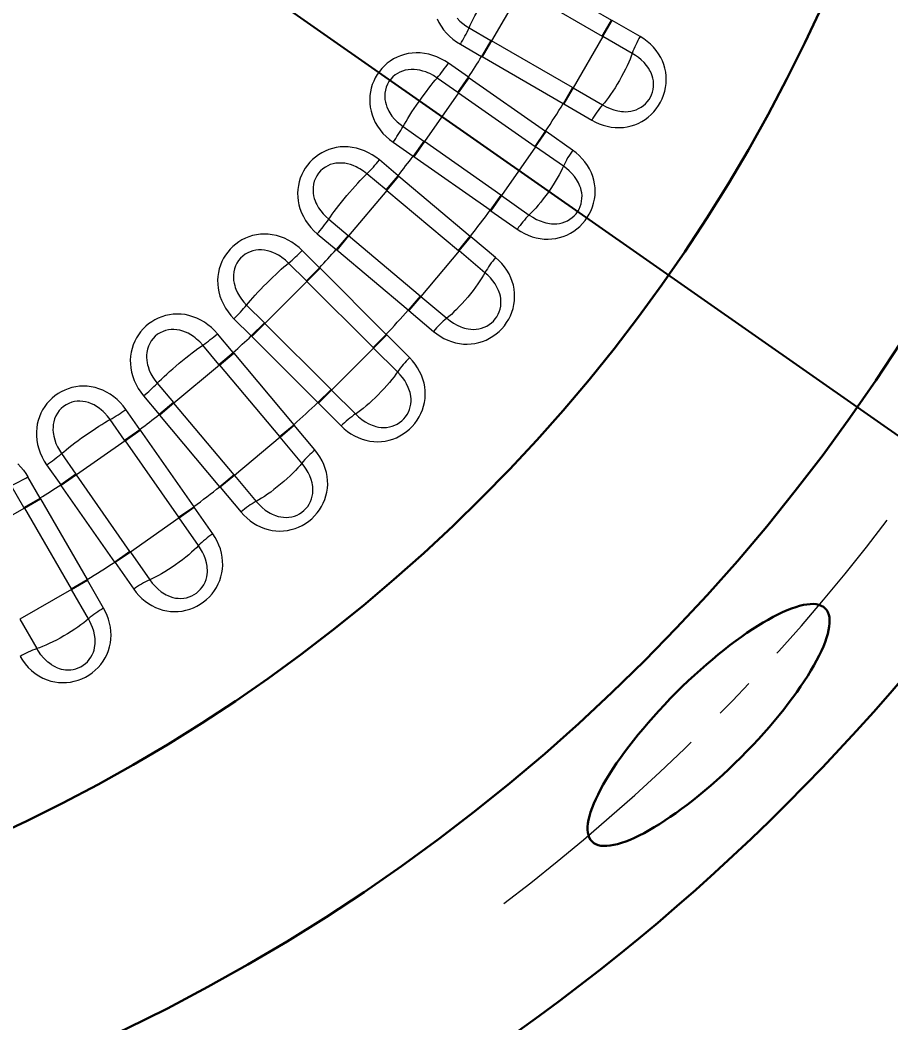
# Model space of a CAD drawing. Extents: x 407 to 892, y -26 to 445.
# Drawn here: x 566.67 to 585.16, y 147.49 to 168.78 of the extents above; entities that cross this region are included whole.
import ezdxf

# ---------------------------------------------------------------- set-up
doc = ezdxf.new("R2010")
doc.units = 0
doc.header["$LTSCALE"] = 7
doc.header["$MEASUREMENT"] = 0
doc.linetypes.add('CENTER2', pattern=[1.125, 0.75, -0.125, 0.125, -0.125])
doc.layers.get('0').update_dxf_attribs({"linetype": 'CONTINUOUS', "lineweight": 15})
for name, color, linetype, lineweight in [('1', 1, 'CENTER2', 15), ('3', 3, 'CONTINUOUS', 30), ('8', 251, 'CONTINUOUS', 15)]:
    doc.layers.add(name, color=color, linetype=linetype, lineweight=lineweight)
doc.styles.add('ITALICT', font='ITALICT.shx', dxfattribs={"width": 0.8, "height": 3})
doc.dimstyles.get("Standard").update_dxf_attribs({"dimtxt": 3, "dimasz": 3, "dimexe": 0.5, "dimexo": 0.5, "dimgap": 0.8, "dimtad": 1, "dimdsep": 46, "dimtxsty": 'ITALICT', "dimcen": 0.09, "dimazin": 2, "dimtfac": 1, "dimtmove": 0, "dimatfit": 3, "dimfxl": 1, "dimtolj": 1, "dimtzin": 0, "dimarcsym": 0})

# ---------------------------------------------------------------- blocks, each defined once
blk = doc.blocks.new('*D30')
at = {"color": 0, "lineweight": -2, "transparency": 16777216}
for p, q in [((551.491, 183.614), (606.77, 169.716)), ((624.471, 165.266), (609.68, 168.985))]:
    blk.add_line(p, q, dxfattribs=at)
at = {"color": 0, "transparency": 16777216}
blk.add_solid([(609.802, 169.47), (609.558, 168.5), (606.77, 169.716)], dxfattribs=at)
at = {"color": 0, "transparency": 16777216, "insert": (620.71, 168.583), "char_height": 3, "attachment_point": 5, "rotation": 345.8882, "style": 'ITALICT'}
blk.add_mtext('\\A1;R57', dxfattribs=at)
blk = doc.blocks.new('*D31')
at = {"color": 0, "lineweight": -2, "transparency": 16777216}
for p, q in [((551.491, 183.614), (605.781, 145.644)), ((627.06, 130.763), (608.239, 143.925))]:
    blk.add_line(p, q, dxfattribs=at)
blk.add_arc((551.491, 183.614), 66.25, 321.48913, 325.46446, dxfattribs=at)
at = {"color": 0, "transparency": 16777216}
blk.add_solid([(608.526, 144.335), (607.952, 143.515), (605.781, 145.644)], dxfattribs=at)
at = {"color": 0, "transparency": 16777216, "insert": (622.243, 136.938), "char_height": 3, "attachment_point": 5, "rotation": 325.032, "style": 'ITALICT'}
blk.add_mtext('\\A1;R66.25', dxfattribs=at)

msp = doc.modelspace()

# ---------------------------------------------------------------- linework, layer by layer
at = {"layer": '1'}
for radius, start, end in [(57, 193.4627, 347.3297), (42.14, 307.151, 322.849)]:
    msp.add_arc((551.491, 183.614), radius, start, end, dxfattribs=at)
at = {"layer": '3'}
for radius in [44.5, 44.5, 40.215, 35.325]:
    msp.add_circle((551.491, 183.614), radius, dxfattribs=at)
msp.add_ellipse((581.288, 153.816), major_axis=(-2.475, -2.475), ratio=0.27762, dxfattribs=at)
at = {"layer": '8', "lineweight": 13, "ltscale": 0.049583}
for p, q in [((577.509, 169.775), (579.227, 168.783)), ((577.312, 169.434), (579.03, 168.442)), ((578.399, 167.35), (576.681, 168.341)), ((576.204, 167.56), (577.829, 166.422)), ((575.978, 167.237), (577.603, 166.1)), ((576.879, 165.066), (575.255, 166.204)), ((576.653, 164.744), (575.028, 165.881)), ((575.166, 162.924), (573.647, 164.199)), ((574.913, 162.622), (573.393, 163.897)), ((571.207, 161.711), (572.482, 160.191)), ((570.905, 161.457), (572.18, 159.938)), ((569.223, 160.076), (570.36, 158.451)), ((568.9, 159.85), (570.038, 158.225)), ((569.005, 157.502), (567.867, 159.126)), ((568.682, 157.275), (567.544, 158.9)), ((566.763, 158.423), (567.754, 156.705))]:
    msp.add_line(p, q, dxfattribs=at)
at = {"layer": '8', "lineweight": 13, "ltscale": 0.031529}
for p, q in [((577.312, 169.434), (576.681, 168.341)), ((575.978, 167.237), (575.255, 166.204)), ((574.457, 165.165), (573.647, 164.199)), ((572.762, 163.234), (571.87, 162.342)), ((574.176, 161.819), (573.285, 160.928)), ((570.905, 161.457), (569.939, 160.647)), ((568.9, 159.85), (567.867, 159.126)), ((566.763, 158.423), (565.67, 157.792))]:
    msp.add_line(p, q, dxfattribs=at)
at = {"layer": '8', "lineweight": 13, "ltscale": 0.009853}
for p, q in [((579.03, 168.442), (579.227, 168.783)), ((576.667, 168.35), (576.469, 168.009)), ((575.978, 167.237), (576.204, 167.56)), ((578.399, 167.35), (578.202, 167.008)), ((577.603, 166.1), (577.829, 166.422)), ((575.255, 166.204), (575.028, 165.881)), ((574.444, 165.176), (574.697, 165.479)), ((574.457, 165.165), (574.711, 165.467)), ((576.879, 165.066), (576.653, 164.744)), ((573.634, 164.21), (573.38, 163.909)), ((573.647, 164.199), (573.393, 163.897)), ((575.977, 163.89), (576.23, 164.192)), ((572.75, 163.246), (573.028, 163.525)), ((572.762, 163.234), (573.041, 163.512)), ((575.166, 162.924), (574.913, 162.622)), ((571.858, 162.354), (571.579, 162.076)), ((571.87, 162.342), (571.592, 162.063)), ((574.165, 161.831), (574.443, 162.11)), ((570.894, 161.47), (571.195, 161.724)), ((570.905, 161.457), (571.207, 161.711)), ((573.273, 160.94), (572.994, 160.661)), ((569.928, 160.66), (569.626, 160.407)), ((569.939, 160.647), (569.637, 160.393)), ((572.18, 159.938), (572.482, 160.191)), ((568.9, 159.85), (569.223, 160.076)), ((567.867, 159.126), (567.544, 158.9)), ((571.214, 159.127), (570.912, 158.874)), ((566.754, 158.437), (567.095, 158.635)), ((570.038, 158.225), (570.36, 158.451)), ((569.005, 157.502), (568.682, 157.275)), ((567.754, 156.705), (568.096, 156.902))]:
    msp.add_line(p, q, dxfattribs=at)
at = {"layer": '8', "lineweight": 13, "ltscale": 0.009852}
for p, q in [((579.044, 168.434), (579.239, 168.776)), ((575.964, 167.247), (576.189, 167.57)), ((578.413, 167.341), (578.215, 167.001)), ((577.616, 166.09), (577.841, 166.414)), ((575.241, 166.214), (575.014, 165.891)), ((574.176, 161.819), (574.454, 162.099)), ((573.285, 160.928), (573.005, 160.65)), ((568.89, 159.863), (569.213, 160.09)), ((567.857, 159.14), (567.534, 158.915)), ((569.014, 157.488), (568.69, 157.263)), ((567.763, 156.691), (568.103, 156.889))]:
    msp.add_line(p, q, dxfattribs=at)
at = {"layer": '8', "lineweight": 13, "ltscale": 0.000370584}
msp.add_line((579.227, 168.783), (579.239, 168.776), dxfattribs=at)
at = {"layer": '8', "lineweight": 13, "ltscale": 0.017125}
for p, q in [((579.832, 168.433), (579.239, 168.776)), ((578.215, 167.001), (578.808, 166.659)), ((578.402, 166.02), (577.841, 166.414)), ((576.665, 164.735), (577.227, 164.343)), ((576.766, 163.742), (576.241, 164.183)), ((574.924, 162.613), (575.449, 162.173)), ((574.938, 161.615), (574.454, 162.099)), ((573.005, 160.65), (573.489, 160.166)), ((572.931, 159.655), (572.491, 160.18)), ((570.921, 158.863), (571.362, 158.338)), ((570.761, 157.877), (570.369, 158.439)), ((568.69, 157.263), (569.084, 156.703)), ((568.445, 156.296), (568.103, 156.889))]:
    msp.add_line(p, q, dxfattribs=at)
at = {"layer": '8', "lineweight": 13, "ltscale": 0.013374}
for p, q in [((576.204, 168.618), (576.667, 168.35)), ((575.964, 167.247), (575.525, 167.553)), ((574.803, 166.521), (575.241, 166.214)), ((574.444, 165.176), (574.034, 165.519)), ((573.224, 164.554), (573.634, 164.21)), ((572.75, 163.246), (572.371, 163.623)), ((571.481, 162.733), (571.858, 162.354)), ((570.894, 161.47), (570.55, 161.88)), ((569.585, 161.07), (569.928, 160.66)), ((568.89, 159.863), (568.583, 160.301)), ((567.551, 159.579), (567.857, 159.14)), ((566.754, 158.437), (566.486, 158.9))]:
    msp.add_line(p, q, dxfattribs=at)
at = {"layer": '8', "lineweight": 13, "ltscale": 0.000417325}
msp.add_line((579.03, 168.442), (579.044, 168.434), dxfattribs=at)
at = {"layer": '8', "lineweight": 13, "ltscale": 0.012962}
for p, q in [((576.02, 168.268), (576.469, 168.009)), ((567.095, 158.635), (566.836, 159.084))]:
    msp.add_line(p, q, dxfattribs=at)
at = {"layer": '8', "lineweight": 13, "ltscale": 0.009854}
for p, q in [((576.681, 168.341), (576.484, 168)), ((566.763, 158.423), (567.104, 158.62))]:
    msp.add_line(p, q, dxfattribs=at)
at = {"layer": '8', "lineweight": 13, "ltscale": 0.000424518}
for p, q in [((576.681, 168.341), (576.667, 168.35)), ((566.754, 158.437), (566.763, 158.423))]:
    msp.add_line(p, q, dxfattribs=at)
at = {"layer": '8', "lineweight": 13, "ltscale": 0.03153}
for p, q in [((579.044, 168.434), (578.413, 167.341)), ((577.616, 166.09), (576.893, 165.057)), ((570.047, 158.211), (569.014, 157.488)), ((567.763, 156.691), (566.67, 156.06))]:
    msp.add_line(p, q, dxfattribs=at)
at = {"layer": '8', "lineweight": 13, "ltscale": 0.01795}
for p, q in [((579.667, 168.076), (579.044, 168.434)), ((578.205, 165.679), (577.616, 166.09)), ((576.54, 163.419), (575.99, 163.88)), ((575.179, 162.913), (575.728, 162.451)), ((574.685, 161.313), (574.176, 161.819)), ((573.285, 160.928), (573.791, 160.419)), ((572.653, 159.376), (572.191, 159.925)), ((571.224, 159.115), (571.685, 158.564)), ((569.014, 157.488), (569.425, 156.899)), ((566.67, 156.06), (567.028, 155.438))]:
    msp.add_line(p, q, dxfattribs=at)
at = {"layer": '8', "lineweight": 13, "ltscale": 0.000445438}
for p, q in [((576.484, 168), (576.469, 168.009)), ((567.095, 158.635), (567.104, 158.62))]:
    msp.add_line(p, q, dxfattribs=at)
at = {"layer": '8', "lineweight": 13, "ltscale": 0.012961}
for p, q in [((576.189, 167.57), (575.765, 167.868)), ((574.589, 166.189), (575.014, 165.891)), ((574.697, 165.479), (574.3, 165.812)), ((572.982, 164.242), (573.38, 163.909)), ((573.028, 163.525), (572.662, 163.892)), ((571.212, 162.442), (571.579, 162.076)), ((571.195, 161.724), (570.862, 162.122)), ((569.292, 160.804), (569.626, 160.407)), ((569.213, 160.09), (568.916, 160.515)), ((567.236, 159.339), (567.534, 158.915))]:
    msp.add_line(p, q, dxfattribs=at)
at = {"layer": '8', "lineweight": 13, "ltscale": 0.049582}
for p, q in [((578.202, 167.008), (576.484, 168)), ((574.711, 165.467), (576.23, 164.192)), ((574.457, 165.165), (575.977, 163.89)), ((573.041, 163.512), (574.443, 162.11)), ((572.762, 163.234), (574.165, 161.831)), ((573.273, 160.94), (571.87, 162.342)), ((572.994, 160.661), (571.592, 162.063)), ((571.214, 159.127), (569.939, 160.647)), ((570.912, 158.874), (569.637, 160.393)), ((567.104, 158.62), (568.096, 156.902))]:
    msp.add_line(p, q, dxfattribs=at)
at = {"layer": '8', "lineweight": 13, "ltscale": 0.000445518}
for p, q in [((576.189, 167.57), (576.204, 167.56)), ((567.544, 158.9), (567.534, 158.915))]:
    msp.add_line(p, q, dxfattribs=at)
at = {"layer": '8', "lineweight": 13, "ltscale": 0.000424579}
for p, q in [((575.964, 167.247), (575.978, 167.237)), ((567.867, 159.126), (567.857, 159.14))]:
    msp.add_line(p, q, dxfattribs=at)
at = {"layer": '8', "lineweight": 13, "ltscale": 0.000417046}
for p, q in [((578.399, 167.35), (578.413, 167.341)), ((567.763, 156.691), (567.754, 156.705))]:
    msp.add_line(p, q, dxfattribs=at)
at = {"layer": '8', "lineweight": 13, "ltscale": 0.017949}
for p, q in [((578.413, 167.341), (579.035, 166.981)), ((576.893, 165.057), (577.48, 164.644)), ((570.46, 157.624), (570.047, 158.211)), ((568.123, 156.069), (567.763, 156.691))]:
    msp.add_line(p, q, dxfattribs=at)
at = {"layer": '8', "lineweight": 13, "ltscale": 0.000371143}
for p, q in [((578.202, 167.008), (578.215, 167.001)), ((568.103, 156.889), (568.096, 156.902))]:
    msp.add_line(p, q, dxfattribs=at)
at = {"layer": '8', "lineweight": 13, "ltscale": 0.000371265}
for p, q in [((577.829, 166.422), (577.841, 166.414)), ((568.682, 157.275), (568.69, 157.263))]:
    msp.add_line(p, q, dxfattribs=at)
at = {"layer": '8', "lineweight": 13, "ltscale": 0.000423954}
for p, q in [((575.255, 166.204), (575.241, 166.214)), ((568.89, 159.863), (568.9, 159.85))]:
    msp.add_line(p, q, dxfattribs=at)
at = {"layer": '8', "lineweight": 13, "ltscale": 0.000417391}
for p, q in [((577.603, 166.1), (577.616, 166.09)), ((569.005, 157.502), (569.014, 157.488))]:
    msp.add_line(p, q, dxfattribs=at)
at = {"layer": '8', "lineweight": 13, "ltscale": 0.000445768}
for p, q in [((575.028, 165.881), (575.014, 165.891)), ((569.213, 160.09), (569.223, 160.076))]:
    msp.add_line(p, q, dxfattribs=at)
at = {"layer": '8', "lineweight": 13, "ltscale": 0.000445735}
for p, q in [((574.697, 165.479), (574.711, 165.467)), ((569.637, 160.393), (569.626, 160.407))]:
    msp.add_line(p, q, dxfattribs=at)
at = {"layer": '8', "lineweight": 13, "ltscale": 0.000424635}
for p, q in [((574.444, 165.176), (574.457, 165.165)), ((569.939, 160.647), (569.928, 160.66))]:
    msp.add_line(p, q, dxfattribs=at)
at = {"layer": '8', "lineweight": 13, "ltscale": 0.009851}
for p, q in [((576.893, 165.057), (576.665, 164.735)), ((575.99, 163.88), (576.241, 164.183)), ((575.179, 162.913), (574.924, 162.613)), ((572.191, 159.925), (572.491, 160.18)), ((571.224, 159.115), (570.921, 158.863)), ((570.047, 158.211), (570.369, 158.439))]:
    msp.add_line(p, q, dxfattribs=at)
at = {"layer": '8', "lineweight": 13, "ltscale": 0.00041783}
for p, q in [((576.879, 165.066), (576.893, 165.057)), ((570.038, 158.225), (570.047, 158.211))]:
    msp.add_line(p, q, dxfattribs=at)
at = {"layer": '8', "lineweight": 13, "ltscale": 0.000371015}
for p, q in [((576.653, 164.744), (576.665, 164.735)), ((570.36, 158.451), (570.369, 158.439))]:
    msp.add_line(p, q, dxfattribs=at)
at = {"layer": '8', "lineweight": 13, "ltscale": 0.000425031}
msp.add_line((573.647, 164.199), (573.634, 164.21), dxfattribs=at)
at = {"layer": '8', "lineweight": 13, "ltscale": 0.000371403}
for p, q in [((576.23, 164.192), (576.241, 164.183)), ((570.912, 158.874), (570.921, 158.863))]:
    msp.add_line(p, q, dxfattribs=at)
at = {"layer": '8', "lineweight": 13, "ltscale": 0.000446132}
msp.add_line((573.393, 163.897), (573.38, 163.909), dxfattribs=at)
at = {"layer": '8', "lineweight": 13, "ltscale": 0.031531}
for p, q in [((575.99, 163.88), (575.179, 162.913)), ((572.191, 159.925), (571.224, 159.115))]:
    msp.add_line(p, q, dxfattribs=at)
at = {"layer": '8', "lineweight": 13, "ltscale": 0.000417601}
for p, q in [((575.977, 163.89), (575.99, 163.88)), ((571.214, 159.127), (571.224, 159.115))]:
    msp.add_line(p, q, dxfattribs=at)
at = {"layer": '8', "lineweight": 13, "ltscale": 0.00044615}
msp.add_line((573.028, 163.525), (573.041, 163.512), dxfattribs=at)
at = {"layer": '8', "lineweight": 13, "ltscale": 0.000424571}
for p, q in [((572.75, 163.246), (572.762, 163.234)), ((571.87, 162.342), (571.858, 162.354))]:
    msp.add_line(p, q, dxfattribs=at)
at = {"layer": '8', "lineweight": 13, "ltscale": 0.000416923}
for p, q in [((575.166, 162.924), (575.179, 162.913)), ((572.18, 159.938), (572.191, 159.925))]:
    msp.add_line(p, q, dxfattribs=at)
at = {"layer": '8', "lineweight": 13, "ltscale": 0.000371103}
for p, q in [((574.913, 162.622), (574.924, 162.613)), ((572.482, 160.191), (572.491, 160.18))]:
    msp.add_line(p, q, dxfattribs=at)
at = {"layer": '8', "lineweight": 13, "ltscale": 0.000445612}
msp.add_line((571.592, 162.063), (571.579, 162.076), dxfattribs=at)
at = {"layer": '8', "lineweight": 13, "ltscale": 0.000370623}
for p, q in [((574.443, 162.11), (574.454, 162.099)), ((572.994, 160.661), (573.005, 160.65))]:
    msp.add_line(p, q, dxfattribs=at)
at = {"layer": '8', "lineweight": 13, "ltscale": 0.000445641}
msp.add_line((571.195, 161.724), (571.207, 161.711), dxfattribs=at)
at = {"layer": '8', "lineweight": 13, "ltscale": 0.000417557}
for p, q in [((574.165, 161.831), (574.176, 161.819)), ((573.273, 160.94), (573.285, 160.928))]:
    msp.add_line(p, q, dxfattribs=at)
at = {"layer": '8', "lineweight": 13, "ltscale": 0.00042454}
msp.add_line((570.894, 161.47), (570.905, 161.457), dxfattribs=at)
at = {"layer": '8', "lineweight": 13}
for points in [[(575.526, 168.81), (575.562, 168.734), (575.609, 168.654), (575.663, 168.578), (575.723, 168.506), (575.789, 168.438), (575.861, 168.376), (575.938, 168.319), (576.02, 168.268)], [(575.949, 168.821), (576.008, 168.762), (576.069, 168.71), (576.134, 168.662), (576.204, 168.618)], [(578.808, 166.659), (578.887, 166.617), (578.968, 166.581), (579.051, 166.552), (579.136, 166.529), (579.221, 166.512), (579.307, 166.503), (579.393, 166.5), (579.478, 166.505), (579.56, 166.516), (579.641, 166.534), (579.719, 166.559), (579.795, 166.59), (579.869, 166.628), (579.939, 166.672), (580.005, 166.721), (580.067, 166.775), (580.125, 166.835), (580.178, 166.899), (580.225, 166.967), (580.267, 167.039), (580.304, 167.114), (580.334, 167.191), (580.358, 167.271), (580.375, 167.352), (580.386, 167.434), (580.39, 167.516), (580.387, 167.598), (580.377, 167.68), (580.36, 167.76), (580.337, 167.839), (580.307, 167.916), (580.271, 167.991), (580.226, 168.066), (580.174, 168.139), (580.116, 168.207), (580.052, 168.271), (579.984, 168.33), (579.91, 168.384), (579.832, 168.433)], [(575.765, 167.868), (575.686, 167.919), (575.605, 167.963), (575.52, 168.002), (575.434, 168.033), (575.346, 168.058), (575.257, 168.075), (575.168, 168.084), (575.079, 168.087), (574.994, 168.082), (574.911, 168.07), (574.829, 168.051), (574.75, 168.026), (574.674, 167.994), (574.601, 167.957), (574.531, 167.913), (574.465, 167.865), (574.405, 167.812), (574.35, 167.755), (574.299, 167.693), (574.253, 167.628), (574.213, 167.56), (574.178, 167.488), (574.149, 167.414), (574.125, 167.337), (574.108, 167.258), (574.098, 167.178), (574.093, 167.096), (574.096, 167.015), (574.105, 166.933), (574.122, 166.851), (574.144, 166.771), (574.174, 166.692), (574.213, 166.609), (574.26, 166.528), (574.314, 166.451), (574.374, 166.378), (574.441, 166.31), (574.512, 166.247), (574.589, 166.189)], [(579.035, 166.981), (579.114, 166.939), (579.196, 166.903), (579.278, 166.875), (579.36, 166.854), (579.401, 166.847), (579.442, 166.842), (579.482, 166.839), (579.522, 166.838), (579.58, 166.841), (579.638, 166.848), (579.693, 166.861), (579.747, 166.878), (579.802, 166.902), (579.854, 166.932), (579.903, 166.966), (579.947, 167.005), (579.987, 167.048), (580.023, 167.096), (580.053, 167.146), (580.078, 167.199), (580.097, 167.255), (580.11, 167.312), (580.118, 167.371), (580.119, 167.43), (580.115, 167.49), (580.104, 167.549), (580.091, 167.596), (580.074, 167.643), (580.054, 167.688), (580.036, 167.722), (580.017, 167.755), (579.972, 167.819), (579.919, 167.88), (579.86, 167.937), (579.8, 167.987), (579.735, 168.033), (579.667, 168.076)], [(575.525, 167.553), (575.447, 167.603), (575.367, 167.646), (575.326, 167.664), (575.285, 167.681), (575.222, 167.701), (575.16, 167.717), (575.098, 167.728), (575.037, 167.734), (574.973, 167.734), (574.91, 167.728), (574.849, 167.717), (574.791, 167.7), (574.735, 167.678), (574.683, 167.65), (574.635, 167.618), (574.585, 167.576), (574.541, 167.529), (574.503, 167.477), (574.471, 167.42), (574.445, 167.36), (574.427, 167.297), (574.416, 167.232), (574.413, 167.164), (574.418, 167.096), (574.427, 167.042), (574.441, 166.988), (574.459, 166.935), (574.483, 166.882), (574.501, 166.847), (574.521, 166.813), (574.567, 166.746), (574.62, 166.682), (574.676, 166.625), (574.737, 166.571), (574.803, 166.521)], [(574.3, 165.812), (574.226, 165.869), (574.149, 165.921), (574.068, 165.967), (573.985, 166.006), (573.899, 166.038), (573.812, 166.062), (573.724, 166.08), (573.636, 166.09), (573.551, 166.092), (573.467, 166.088), (573.384, 166.076), (573.303, 166.058), (573.224, 166.033), (573.148, 166.002), (573.075, 165.965), (573.005, 165.922), (572.941, 165.875), (572.881, 165.823), (572.825, 165.766), (572.773, 165.705), (572.727, 165.64), (572.686, 165.572), (572.65, 165.501), (572.621, 165.427), (572.597, 165.349), (572.579, 165.27), (572.568, 165.189), (572.563, 165.107), (572.566, 165.025), (572.575, 164.943), (572.59, 164.861), (572.613, 164.78), (572.645, 164.693), (572.685, 164.609), (572.731, 164.528), (572.785, 164.45), (572.845, 164.376), (572.911, 164.306), (572.982, 164.242)], [(577.227, 164.343), (577.301, 164.294), (577.379, 164.251), (577.459, 164.215), (577.542, 164.184), (577.625, 164.16), (577.71, 164.143), (577.795, 164.133), (577.881, 164.131), (577.963, 164.135), (578.045, 164.146), (578.125, 164.164), (578.204, 164.188), (578.28, 164.219), (578.354, 164.257), (578.424, 164.3), (578.491, 164.349), (578.553, 164.403), (578.612, 164.462), (578.665, 164.526), (578.713, 164.594), (578.756, 164.665), (578.793, 164.74), (578.823, 164.817), (578.848, 164.896), (578.866, 164.977), (578.877, 165.058), (578.881, 165.14), (578.878, 165.223), (578.869, 165.304), (578.852, 165.385), (578.829, 165.464), (578.8, 165.542), (578.761, 165.621), (578.716, 165.698), (578.664, 165.771), (578.607, 165.84), (578.543, 165.905), (578.475, 165.965), (578.402, 166.02)], [(574.034, 165.519), (573.961, 165.576), (573.884, 165.625), (573.845, 165.647), (573.805, 165.667), (573.745, 165.694), (573.685, 165.715), (573.624, 165.731), (573.564, 165.742), (573.499, 165.748), (573.436, 165.748), (573.375, 165.742), (573.315, 165.73), (573.258, 165.713), (573.204, 165.69), (573.153, 165.662), (573.1, 165.624), (573.051, 165.581), (573.009, 165.533), (572.972, 165.479), (572.941, 165.422), (572.918, 165.36), (572.901, 165.296), (572.892, 165.229), (572.891, 165.16), (572.895, 165.106), (572.904, 165.052), (572.918, 164.997), (572.937, 164.942), (572.952, 164.906), (572.969, 164.87), (573.009, 164.799), (573.056, 164.73), (573.107, 164.668), (573.163, 164.61), (573.224, 164.554)], [(577.48, 164.644), (577.556, 164.595), (577.634, 164.552), (577.713, 164.517), (577.793, 164.489), (577.834, 164.478), (577.874, 164.469), (577.913, 164.463), (577.953, 164.459), (578.012, 164.456), (578.069, 164.459), (578.126, 164.467), (578.181, 164.479), (578.238, 164.499), (578.292, 164.523), (578.344, 164.553), (578.391, 164.588), (578.435, 164.628), (578.474, 164.672), (578.509, 164.719), (578.538, 164.77), (578.562, 164.824), (578.581, 164.88), (578.593, 164.938), (578.6, 164.997), (578.601, 165.056), (578.595, 165.117), (578.586, 165.165), (578.574, 165.212), (578.557, 165.259), (578.543, 165.294), (578.526, 165.329), (578.487, 165.396), (578.44, 165.462), (578.386, 165.524), (578.33, 165.579), (578.27, 165.631), (578.205, 165.679)], [(572.662, 163.892), (572.593, 163.955), (572.521, 164.014), (572.444, 164.066), (572.365, 164.112), (572.282, 164.151), (572.198, 164.184), (572.112, 164.209), (572.024, 164.226), (571.94, 164.236), (571.856, 164.239), (571.773, 164.235), (571.69, 164.224), (571.609, 164.206), (571.531, 164.182), (571.454, 164.151), (571.381, 164.114), (571.313, 164.073), (571.249, 164.026), (571.188, 163.975), (571.132, 163.918), (571.08, 163.858), (571.033, 163.793), (570.991, 163.725), (570.955, 163.654), (570.925, 163.579), (570.9, 163.502), (570.882, 163.422), (570.87, 163.341), (570.865, 163.259), (570.867, 163.176), (570.876, 163.093), (570.891, 163.01), (570.915, 162.921), (570.947, 162.834), (570.987, 162.749), (571.034, 162.667), (571.087, 162.588), (571.147, 162.513), (571.212, 162.442)], [(572.371, 163.623), (572.303, 163.686), (572.231, 163.742), (572.194, 163.767), (572.156, 163.791), (572.099, 163.822), (572.04, 163.848), (571.981, 163.87), (571.922, 163.886), (571.859, 163.898), (571.796, 163.903), (571.734, 163.902), (571.673, 163.896), (571.615, 163.883), (571.559, 163.865), (571.506, 163.842), (571.45, 163.809), (571.398, 163.771), (571.351, 163.726), (571.31, 163.676), (571.274, 163.621), (571.246, 163.562), (571.224, 163.5), (571.209, 163.434), (571.201, 163.365), (571.201, 163.311), (571.205, 163.256), (571.214, 163.2), (571.228, 163.144), (571.24, 163.107), (571.253, 163.069), (571.287, 162.995), (571.328, 162.923), (571.374, 162.857), (571.425, 162.793), (571.481, 162.733)], [(575.449, 162.173), (575.519, 162.118), (575.593, 162.069), (575.67, 162.025), (575.749, 161.988), (575.83, 161.957), (575.913, 161.932), (575.997, 161.915), (576.082, 161.905), (576.165, 161.902), (576.247, 161.906), (576.329, 161.916), (576.409, 161.934), (576.488, 161.958), (576.565, 161.989), (576.638, 162.026), (576.709, 162.069), (576.776, 162.118), (576.839, 162.172), (576.898, 162.23), (576.952, 162.294), (577.001, 162.361), (577.044, 162.432), (577.081, 162.506), (577.112, 162.583), (577.137, 162.662), (577.155, 162.742), (577.167, 162.823), (577.171, 162.906), (577.169, 162.988), (577.16, 163.07), (577.144, 163.151), (577.121, 163.23), (577.089, 163.313), (577.051, 163.393), (577.006, 163.47), (576.954, 163.544), (576.897, 163.614), (576.834, 163.68), (576.766, 163.742)], [(575.728, 162.451), (575.799, 162.395), (575.873, 162.346), (575.949, 162.304), (576.026, 162.269), (576.066, 162.255), (576.105, 162.243), (576.144, 162.233), (576.183, 162.225), (576.241, 162.218), (576.299, 162.215), (576.356, 162.218), (576.411, 162.226), (576.47, 162.24), (576.526, 162.26), (576.58, 162.285), (576.631, 162.316), (576.678, 162.352), (576.721, 162.392), (576.76, 162.437), (576.793, 162.485), (576.822, 162.536), (576.845, 162.59), (576.863, 162.646), (576.874, 162.705), (576.88, 162.764), (576.88, 162.825), (576.875, 162.873), (576.867, 162.922), (576.855, 162.97), (576.843, 163.006), (576.83, 163.042), (576.796, 163.113), (576.755, 163.182), (576.707, 163.249), (576.656, 163.309), (576.6, 163.366), (576.54, 163.419)], [(570.862, 162.122), (570.8, 162.191), (570.733, 162.255), (570.661, 162.314), (570.586, 162.367), (570.507, 162.413), (570.426, 162.453), (570.342, 162.485), (570.257, 162.511), (570.173, 162.528), (570.09, 162.538), (570.006, 162.541), (569.923, 162.537), (569.841, 162.526), (569.761, 162.509), (569.682, 162.485), (569.606, 162.455), (569.535, 162.42), (569.466, 162.379), (569.401, 162.333), (569.34, 162.282), (569.283, 162.226), (569.231, 162.166), (569.184, 162.102), (569.142, 162.034), (569.105, 161.962), (569.073, 161.887), (569.048, 161.809), (569.03, 161.729), (569.018, 161.648), (569.012, 161.565), (569.013, 161.482), (569.022, 161.398), (569.038, 161.307), (569.062, 161.217), (569.094, 161.129), (569.134, 161.043), (569.18, 160.96), (569.233, 160.88), (569.292, 160.804)], [(570.55, 161.88), (570.487, 161.948), (570.42, 162.01), (570.386, 162.039), (570.35, 162.065), (570.295, 162.101), (570.239, 162.133), (570.183, 162.159), (570.125, 162.18), (570.063, 162.197), (570, 162.208), (569.939, 162.213), (569.878, 162.212), (569.819, 162.205), (569.762, 162.192), (569.707, 162.173), (569.648, 162.145), (569.592, 162.111), (569.542, 162.071), (569.496, 162.025), (569.457, 161.973), (569.423, 161.917), (569.395, 161.856), (569.375, 161.792), (569.362, 161.724), (569.356, 161.67), (569.356, 161.615), (569.36, 161.559), (569.369, 161.502), (569.377, 161.463), (569.388, 161.425), (569.415, 161.348), (569.45, 161.272), (569.489, 161.203), (569.534, 161.135), (569.585, 161.07)], [(573.489, 160.166), (573.555, 160.106), (573.624, 160.05), (573.696, 160), (573.772, 159.956), (573.85, 159.918), (573.931, 159.886), (574.013, 159.862), (574.096, 159.844), (574.179, 159.834), (574.261, 159.83), (574.343, 159.834), (574.425, 159.845), (574.505, 159.862), (574.584, 159.886), (574.661, 159.916), (574.735, 159.953), (574.806, 159.996), (574.874, 160.044), (574.938, 160.097), (574.997, 160.156), (575.051, 160.219), (575.101, 160.286), (575.144, 160.356), (575.182, 160.43), (575.213, 160.506), (575.238, 160.585), (575.257, 160.665), (575.269, 160.746), (575.273, 160.828), (575.271, 160.911), (575.262, 160.993), (575.247, 161.074), (575.223, 161.159), (575.191, 161.242), (575.153, 161.323), (575.108, 161.401), (575.057, 161.476), (575, 161.547), (574.938, 161.615)], [(573.791, 160.419), (573.857, 160.357), (573.927, 160.302), (573.999, 160.253), (574.073, 160.212), (574.111, 160.194), (574.149, 160.179), (574.187, 160.166), (574.225, 160.155), (574.282, 160.142), (574.339, 160.135), (574.396, 160.132), (574.453, 160.135), (574.512, 160.144), (574.57, 160.159), (574.626, 160.18), (574.679, 160.206), (574.729, 160.237), (574.775, 160.274), (574.818, 160.315), (574.855, 160.36), (574.888, 160.408), (574.916, 160.46), (574.939, 160.515), (574.955, 160.572), (574.966, 160.631), (574.971, 160.691), (574.971, 160.74), (574.967, 160.789), (574.959, 160.838), (574.951, 160.875), (574.94, 160.912), (574.913, 160.985), (574.878, 161.058), (574.836, 161.129), (574.791, 161.193), (574.74, 161.254), (574.685, 161.313)], [(568.916, 160.515), (568.859, 160.59), (568.798, 160.66), (568.732, 160.724), (568.661, 160.784), (568.587, 160.837), (568.509, 160.883), (568.429, 160.923), (568.346, 160.955), (568.265, 160.98), (568.182, 160.997), (568.099, 161.007), (568.016, 161.011), (567.934, 161.007), (567.852, 160.997), (567.772, 160.98), (567.693, 160.956), (567.619, 160.928), (567.547, 160.893), (567.478, 160.853), (567.413, 160.807), (567.352, 160.756), (567.294, 160.701), (567.242, 160.641), (567.194, 160.577), (567.15, 160.509), (567.113, 160.437), (567.081, 160.362), (567.056, 160.284), (567.036, 160.204), (567.024, 160.122), (567.018, 160.039), (567.019, 159.954), (567.027, 159.863), (567.044, 159.771), (567.068, 159.68), (567.099, 159.591), (567.138, 159.504), (567.184, 159.42), (567.236, 159.339)], [(568.583, 160.301), (568.527, 160.375), (568.466, 160.442), (568.433, 160.474), (568.4, 160.503), (568.349, 160.544), (568.296, 160.58), (568.242, 160.612), (568.186, 160.638), (568.125, 160.66), (568.064, 160.677), (568.003, 160.687), (567.943, 160.691), (567.883, 160.689), (567.825, 160.681), (567.769, 160.667), (567.707, 160.644), (567.65, 160.615), (567.596, 160.579), (567.546, 160.537), (567.502, 160.49), (567.464, 160.437), (567.431, 160.379), (567.405, 160.316), (567.386, 160.25), (567.376, 160.197), (567.371, 160.142), (567.37, 160.085), (567.373, 160.028), (567.379, 159.989), (567.386, 159.95), (567.406, 159.871), (567.434, 159.792), (567.467, 159.719), (567.506, 159.648), (567.551, 159.579)], [(571.362, 158.338), (571.422, 158.272), (571.486, 158.211), (571.554, 158.154), (571.625, 158.104), (571.7, 158.059), (571.777, 158.021), (571.857, 157.989), (571.939, 157.964), (572.02, 157.947), (572.102, 157.936), (572.184, 157.933), (572.266, 157.936), (572.348, 157.946), (572.428, 157.963), (572.508, 157.987), (572.585, 158.017), (572.659, 158.053), (572.731, 158.095), (572.799, 158.143), (572.863, 158.196), (572.923, 158.254), (572.978, 158.317), (573.027, 158.383), (573.071, 158.453), (573.109, 158.527), (573.141, 158.603), (573.166, 158.681), (573.185, 158.761), (573.197, 158.842), (573.202, 158.924), (573.2, 159.007), (573.192, 159.089), (573.175, 159.176), (573.151, 159.262), (573.12, 159.346), (573.082, 159.427), (573.038, 159.506), (572.987, 159.582), (572.931, 159.655)], [(566.621, 159.36), (566.688, 159.29), (566.742, 159.225), (566.791, 159.156), (566.836, 159.084)], [(571.685, 158.564), (571.745, 158.497), (571.81, 158.435), (571.877, 158.38), (571.947, 158.333), (571.983, 158.312), (572.02, 158.293), (572.057, 158.277), (572.093, 158.262), (572.15, 158.245), (572.206, 158.233), (572.263, 158.225), (572.319, 158.223), (572.379, 158.227), (572.438, 158.237), (572.495, 158.253), (572.551, 158.274), (572.603, 158.301), (572.653, 158.333), (572.698, 158.37), (572.74, 158.412), (572.777, 158.457), (572.809, 158.507), (572.836, 158.559), (572.858, 158.615), (572.874, 158.672), (572.884, 158.732), (572.888, 158.78), (572.888, 158.829), (572.885, 158.879), (572.88, 158.917), (572.872, 158.954), (572.852, 159.03), (572.823, 159.105), (572.787, 159.18), (572.748, 159.247), (572.703, 159.313), (572.653, 159.376)], [(569.084, 156.703), (569.137, 156.631), (569.196, 156.565), (569.259, 156.503), (569.325, 156.446), (569.396, 156.395), (569.47, 156.35), (569.546, 156.311), (569.625, 156.28), (569.705, 156.255), (569.785, 156.238), (569.867, 156.227), (569.949, 156.223), (570.031, 156.226), (570.113, 156.236), (570.194, 156.253), (570.274, 156.276), (570.351, 156.306), (570.426, 156.341), (570.498, 156.383), (570.567, 156.43), (570.631, 156.483), (570.691, 156.54), (570.746, 156.602), (570.796, 156.668), (570.84, 156.738), (570.879, 156.811), (570.911, 156.886), (570.936, 156.965), (570.955, 157.044), (570.968, 157.126), (570.973, 157.208), (570.972, 157.291), (570.963, 157.379), (570.947, 157.466), (570.923, 157.553), (570.892, 157.637), (570.855, 157.72), (570.811, 157.8), (570.761, 157.877)], [(569.425, 156.899), (569.479, 156.827), (569.538, 156.76), (569.6, 156.7), (569.666, 156.646), (569.7, 156.622), (569.735, 156.6), (569.77, 156.581), (569.806, 156.563), (569.86, 156.541), (569.915, 156.524), (569.971, 156.512), (570.027, 156.505), (570.087, 156.503), (570.147, 156.508), (570.205, 156.518), (570.262, 156.535), (570.317, 156.557), (570.369, 156.585), (570.418, 156.618), (570.462, 156.656), (570.503, 156.698), (570.54, 156.744), (570.571, 156.794), (570.598, 156.847), (570.619, 156.903), (570.634, 156.962), (570.642, 157.01), (570.647, 157.059), (570.648, 157.109), (570.646, 157.147), (570.642, 157.185), (570.628, 157.262), (570.606, 157.339), (570.577, 157.417), (570.543, 157.487), (570.504, 157.557), (570.46, 157.624)], [(567.246, 154.774), (567.326, 154.749), (567.407, 154.73), (567.49, 154.719), (567.574, 154.715), (567.657, 154.717), (567.741, 154.727), (567.823, 154.744), (567.905, 154.768), (567.984, 154.798), (568.061, 154.834), (568.134, 154.877), (568.204, 154.925), (568.269, 154.979), (568.33, 155.038), (568.385, 155.102), (568.435, 155.17), (568.48, 155.241), (568.517, 155.317), (568.548, 155.395), (568.573, 155.475), (568.59, 155.557), (568.601, 155.641), (568.604, 155.726), (568.6, 155.811), (568.59, 155.895), (568.573, 155.978), (568.55, 156.06), (568.521, 156.14), (568.486, 156.219), (568.445, 156.296)], [(567.432, 155.042), (567.466, 155.028), (567.499, 155.016), (567.545, 155.002), (567.591, 154.993), (567.637, 154.987), (567.693, 154.985), (567.748, 154.987), (567.802, 154.996), (567.855, 155.009), (567.907, 155.027), (567.96, 155.052), (568.011, 155.083), (568.058, 155.119), (568.101, 155.159), (568.14, 155.204), (568.174, 155.253), (568.203, 155.305), (568.227, 155.361), (568.242, 155.407), (568.253, 155.453), (568.261, 155.502), (568.264, 155.539), (568.266, 155.576), (568.263, 155.653), (568.253, 155.73), (568.234, 155.809), (568.209, 155.888), (568.184, 155.949), (568.155, 156.01), (568.123, 156.069)], [(567.432, 155.042), (567.385, 155.066), (567.339, 155.094), (567.295, 155.125), (567.262, 155.151), (567.231, 155.179), (567.17, 155.24), (567.114, 155.308), (567.062, 155.382), (567.028, 155.438)]]:
    msp.add_lwpolyline(points, dxfattribs=at)
for centre, radius, start, end in [((572.569, 170.314), 4.011, 329.3382, 334.9895), ((581.538, 167.415), 1.985, 149.1767, 160.5589), ((551.491, 183.614), 29.452, 326.9938, 328.0062), ((572.452, 170.131), 4.011, 320.0104, 325.6618), ((551.491, 183.614), 31.452, 326.867, 328.133), ((580.542, 165.691), 1.985, 139.4412, 150.8233), ((571.33, 168.527), 4.011, 324.3382, 329.9895), ((551.491, 183.614), 29.452, 321.9938, 323.0062), ((580.012, 164.858), 1.985, 144.1767, 155.5589), ((571.198, 168.355), 4.011, 315.0105, 320.6618), ((551.491, 183.614), 31.452, 321.867, 323.133), ((578.87, 163.227), 1.985, 134.4411, 145.8233), ((569.939, 166.856), 4.011, 319.3382, 324.9895), ((569.793, 166.695), 4.011, 310.0105, 315.6618), ((551.491, 183.614), 29.452, 316.9938, 318.0062), ((578.269, 162.444), 1.985, 139.1767, 150.5589), ((568.409, 165.311), 4.011, 314.3382, 319.9895), ((551.491, 183.614), 31.452, 316.867, 318.133), ((576.989, 160.918), 1.985, 129.4412, 140.8233), ((568.249, 165.165), 4.011, 305.0105, 310.6618), ((551.491, 183.614), 29.452, 311.9938, 313.0062), ((576.322, 160.19), 1.985, 134.1767, 145.5589), ((566.749, 163.906), 4.011, 309.3381, 314.9895), ((551.491, 183.614), 31.452, 311.867, 313.133), ((566.577, 163.774), 4.011, 300.0105, 305.6618), ((551.491, 183.614), 29.452, 306.9938, 308.0062), ((574.914, 158.782), 1.985, 124.4412, 135.8233), ((564.974, 162.652), 4.011, 304.3381, 309.9895), ((574.186, 158.115), 1.985, 129.1767, 140.5589), ((564.79, 162.535), 4.011, 295.0105, 300.6619), ((551.491, 183.614), 29.452, 301.9938, 303.0062), ((551.491, 183.614), 31.452, 306.867, 308.133), ((572.66, 156.836), 1.985, 119.4412, 130.8233), ((571.877, 156.234), 1.985, 124.1767, 135.5589), ((551.491, 183.614), 31.452, 301.867, 303.133), ((570.246, 155.092), 1.985, 114.4411, 125.8233), ((569.413, 154.562), 1.985, 119.1767, 130.5589), ((567.689, 153.566), 1.985, 109.4412, 120.8234), ((567.645, 155.812), 1.113, 209.0081, 248.9489)]:
    msp.add_arc(centre, radius, start, end, dxfattribs=at)
at = {"layer": '8', "lineweight": 13, "extrusion": (0, 0, -1)}
for centre, major_axis, ratio, start_param, end_param in [((576.557, 169.142), (0.4, 0.693), 0.08912, 3.80602, 5.618757), ((579.278, 167.571), (0.4, 0.693), 0.171335, 0.660114, 2.481479), ((575.2, 167.012), (0.459, 0.655), 0.08912, 3.80602, 5.618757), ((577.774, 165.21), (0.459, 0.655), 0.171335, 0.660114, 2.481479), ((573.663, 165.009), (0.514, 0.613), 0.08912, 3.80602, 5.618757), ((571.957, 163.147), (0.566, 0.566), 0.08912, 3.80602, 5.618757), ((576.07, 162.989), (0.514, 0.613), 0.171335, 0.660114, 2.481479), ((570.095, 161.441), (0.613, 0.514), 0.08912, 3.80602, 5.618757), ((574.179, 160.925), (0.566, 0.566), 0.171335, 0.660114, 2.481479), ((568.092, 159.904), (0.655, 0.459), 0.08912, 3.80602, 5.618757), ((572.115, 159.034), (0.613, 0.514), 0.171335, 0.660114, 2.481479), ((569.894, 157.33), (0.655, 0.459), 0.171335, 0.660114, 2.481479), ((567.534, 155.826), (0.693, 0.4), 0.171335, 0.660114, 2.481479)]:
    msp.add_ellipse(centre, major_axis=major_axis, ratio=ratio, start_param=start_param, end_param=end_param, dxfattribs=at)

# ---------------------------------------------------------------- dimensions: what is measured, and where the dimension line sits
for mpoint, picture, middle in [((606.77, 169.716), '*D30', (620.149, 166.353)), ((605.781, 145.644), '*D31', (620.925, 135.053))]:
    dim = msp.add_radius_dim(center=(551.491, 183.614), mpoint=mpoint, dimstyle='Standard')
    dim.commit()
    dim.dimension.update_dxf_attribs({"geometry": picture, "text_midpoint": middle, "dimtype": 164})

doc.saveas('drawing.dxf')
